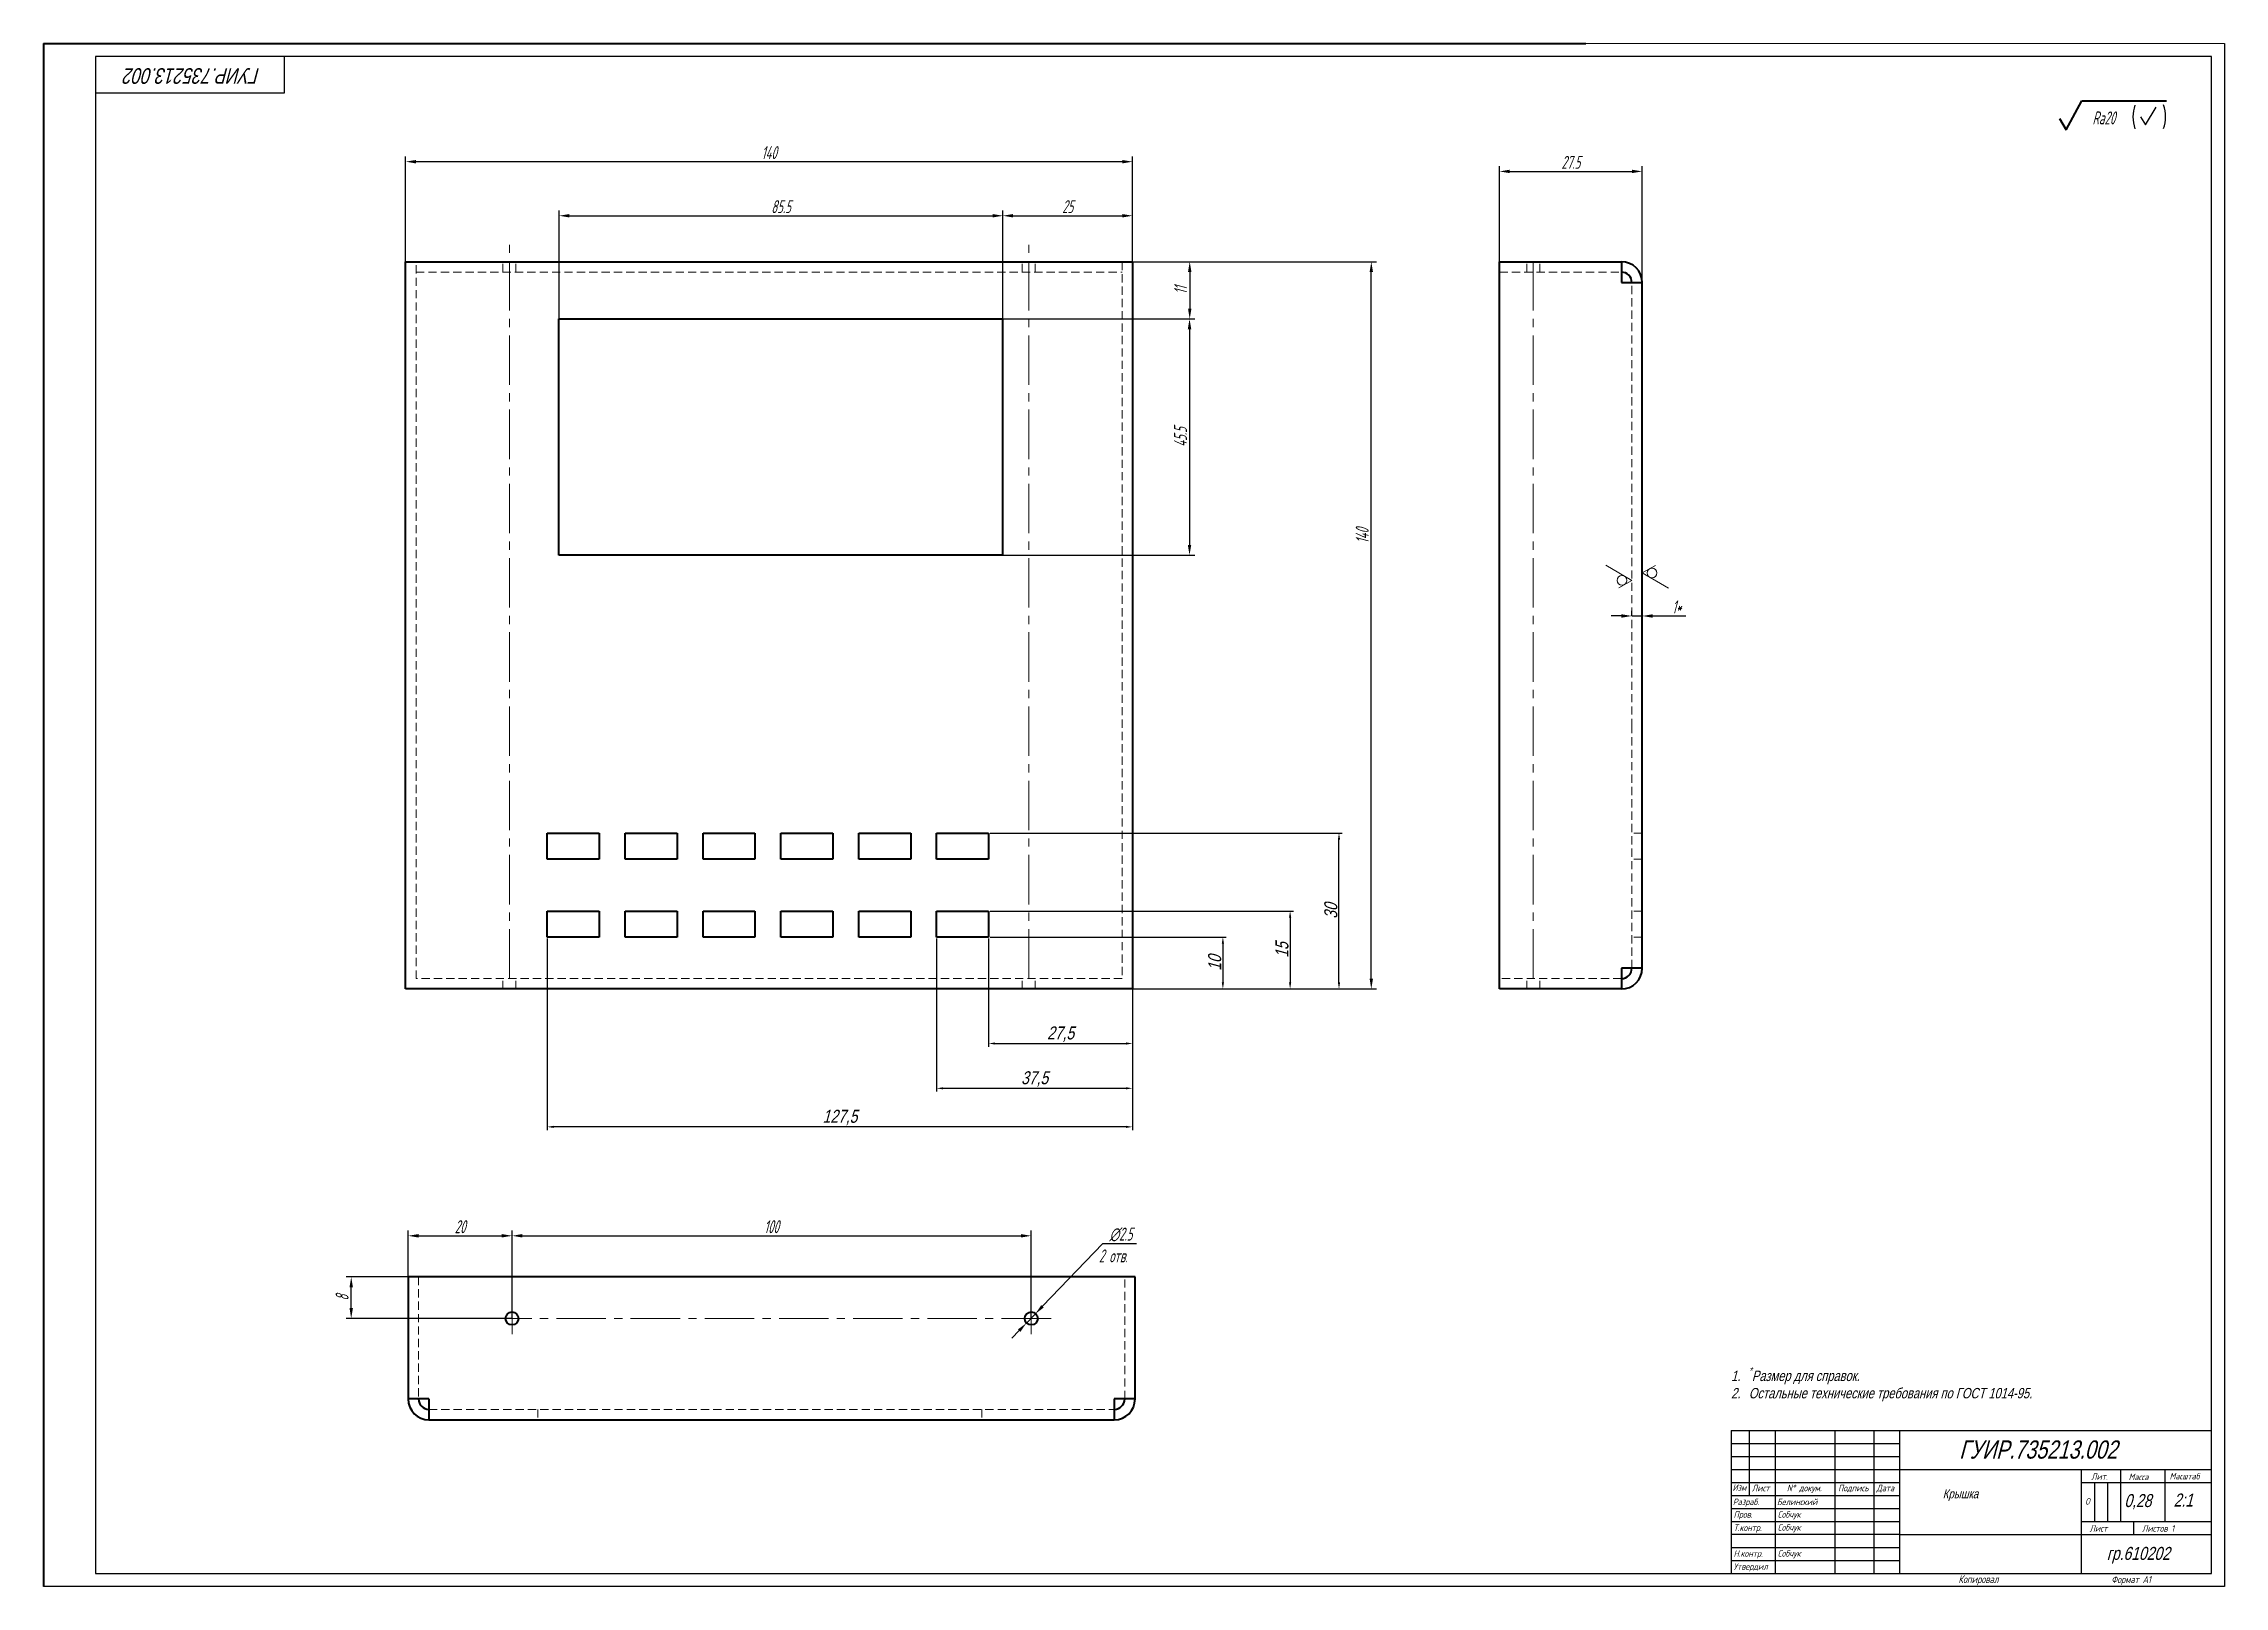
# Model space of a CAD drawing. Header units: millimetres. Extents: x 4478846 to 4492776, y 3796523 to 3799112.
# Drawn here: x 4491033 to 4491873, y 3797056 to 3797650 of the extents above; entities that cross this region are included whole.
import ezdxf

# ---------------------------------------------------------------- set-up
doc = ezdxf.new("R2010")
doc.units = ezdxf.units.MM
doc.linetypes.add('CENTER2', pattern=[28.575, 19.05, -3.175, 3.175, -3.175])
doc.linetypes.add('HIDDEN2', pattern=[4.7625, 3.175, -1.5875])
doc.layers.get('0').update_dxf_attribs({"lineweight": 25})
doc.layers.get('Defpoints').update_dxf_attribs({"color": 5})
for name, color, linetype, lineweight in [('1', 1, 'Continuous', 40), ('2', 3, 'CENTER2', 20), ('3', 2, 'HIDDEN2', 20), ('dim', 7, 'Continuous', 20), ('TXT', 220, 'Continuous', 20), ('Рамка', 7, 'Continuous', 60)]:
    doc.layers.add(name, color=color, linetype=linetype, lineweight=lineweight)
for name, color, linetype in [('MultiLayer', 9, 'Continuous'), ('RAHMEN025', 7, 'Continuous'), ('Title', 7, 'Continuous'), ('Текст', 4, 'Continuous')]:
    doc.layers.add(name, color=color, linetype=linetype)
doc.styles.add('35', font='gostw.shx', dxfattribs={"width": 0.65, "oblique": 15, "height": 3.5})
doc.styles.add('5', font='gostw.shx', dxfattribs={"width": 0.75, "oblique": 15, "height": 5})
doc.styles.add('ESKD', font='standarteskd.shx', dxfattribs={"width": 0.8, "oblique": 15})
doc.styles.get("Standard").update_dxf_attribs({"font": 'arial.ttf'})
doc.styles.add('стиль1', font='romans.shx', dxfattribs={"width": 0.75, "oblique": 15, "height": 3.5})
doc.dimstyles.new('BUT$0', dxfattribs={"dimtxt": 3.5, "dimasz": 4, "dimexe": 2, "dimexo": 0, "dimgap": 1, "dimtad": 1, "dimdec": 4, "dimzin": 9, "dimdsep": 46, "dimtxsty": '35', "dimcen": 0, "dimclrd": 256, "dimclre": 256, "dimclrt": 256, "dimadec": 0, "dimazin": 0, "dimtfac": 0.7, "dimtdec": 4, "dimtmove": 0, "dimatfit": 0, "dimfxl": 1, "dimtolj": 1, "dimtzin": 9, "dimarcsym": 0})
doc.dimstyles.new('BUT$3', dxfattribs={"dimtxt": 3.5, "dimasz": 4, "dimexe": 2, "dimexo": 0, "dimgap": 1, "dimtad": 1, "dimtoh": 1, "dimdec": 4, "dimzin": 9, "dimdsep": 46, "dimtxsty": '35', "dimcen": 0, "dimclrd": 256, "dimclre": 256, "dimclrt": 256, "dimadec": 0, "dimazin": 0, "dimtfac": 0.7, "dimtdec": 4, "dimtmove": 0, "dimatfit": 0, "dimfxl": 1, "dimtolj": 1, "dimtzin": 9, "dimarcsym": 0})
doc.dimstyles.new('ISO-25', dxfattribs={"dimtxt": 2.5, "dimasz": 2.5, "dimexe": 1.25, "dimexo": 0.625, "dimtad": 1, "dimtxsty": 'Standard', "dimcen": 2.5, "dimadec": 0, "dimazin": 0, "dimtfac": 1, "dimtmove": 0, "dimatfit": 3, "dimfxl": 1, "dimarcsym": 0})

# ---------------------------------------------------------------- blocks, each defined once
blk = doc.blocks.new('*D353')
at = {"layer": 'Defpoints', "color": 0, "transparency": 16777216}
for p in [(4491413.03, 3797190.77), (4491213.03, 3797158.94), (4491413.03, 3797158.94)]:
    blk.add_point(p, dxfattribs=at)
at = {"layer": 'dim', "lineweight": -2, "transparency": 16777216}
for p, q in [((4491213.03, 3797158.94), (4491213.03, 3797192.77)), ((4491217.03, 3797190.77), (4491409.03, 3797190.77)), ((4491413.03, 3797158.94), (4491413.03, 3797192.77))]:
    blk.add_line(p, q, dxfattribs=at)
at = {"layer": 'dim', "transparency": 16777216}
for points in [[(4491217.03, 3797191.44), (4491217.03, 3797190.11), (4491213.03, 3797190.77)], [(4491409.03, 3797191.44), (4491409.03, 3797190.11), (4491413.03, 3797190.77)]]:
    blk.add_solid(points, dxfattribs=at)
at = {"layer": 'dim', "transparency": 16777216, "insert": (4491312.97, 3797194.27), "char_height": 5, "attachment_point": 5, "style": '5'}
blk.add_mtext('\\A1;100', dxfattribs=at)
blk = doc.blocks.new('*D338')
at = {"layer": 'Defpoints', "color": 0, "transparency": 16777216}
for p in [(4491151.09, 3797174.94), (4491173.03, 3797174.94), (4491213.03, 3797158.94)]:
    blk.add_point(p, dxfattribs=at)
at = {"layer": 'dim', "lineweight": -2, "transparency": 16777216}
for p, q in [((4491173.03, 3797174.94), (4491149.09, 3797174.94)), ((4491151.09, 3797162.94), (4491151.09, 3797170.94)), ((4491213.03, 3797158.94), (4491149.09, 3797158.94))]:
    blk.add_line(p, q, dxfattribs=at)
at = {"layer": 'dim', "transparency": 16777216}
for points in [[(4491150.43, 3797170.94), (4491151.76, 3797170.94), (4491151.09, 3797174.94)], [(4491150.43, 3797162.94), (4491151.76, 3797162.94), (4491151.09, 3797158.94)]]:
    blk.add_solid(points, dxfattribs=at)
at = {"layer": 'dim', "transparency": 16777216, "insert": (4491147.59, 3797166.94), "char_height": 5, "attachment_point": 5, "rotation": 90, "style": '5'}
blk.add_mtext('\\A1;8', dxfattribs=at)
blk = doc.blocks.new('*D354')
at = {"layer": 'Defpoints', "color": 0, "transparency": 16777216}
for p in [(4491452.06, 3797565.81), (4491544.01, 3797565.81), (4491452.06, 3797285.81)]:
    blk.add_point(p, dxfattribs=at)
at = {"layer": 'dim', "lineweight": -2, "transparency": 16777216}
for p, q in [((4491452.06, 3797565.81), (4491546.01, 3797565.81)), ((4491544.01, 3797289.81), (4491544.01, 3797561.81)), ((4491452.06, 3797285.81), (4491546.01, 3797285.81))]:
    blk.add_line(p, q, dxfattribs=at)
at = {"layer": 'dim', "transparency": 16777216}
for points in [[(4491543.35, 3797561.81), (4491544.68, 3797561.81), (4491544.01, 3797565.81)], [(4491543.35, 3797289.81), (4491544.68, 3797289.81), (4491544.01, 3797285.81)]]:
    blk.add_solid(points, dxfattribs=at)
at = {"layer": 'dim', "transparency": 16777216, "insert": (4491540.51, 3797460.31), "char_height": 5, "attachment_point": 5, "rotation": 90, "style": '5'}
blk.add_mtext('\\A1;140', dxfattribs=at)
blk = doc.blocks.new('*D355')
at = {"layer": 'Defpoints', "color": 0, "transparency": 16777216}
for p in [(4491402.06, 3797543.81), (4491402.06, 3797452.81), (4491473.99, 3797452.81)]:
    blk.add_point(p, dxfattribs=at)
at = {"layer": 'dim', "lineweight": -2, "transparency": 16777216}
for p, q in [((4491402.06, 3797543.81), (4491475.99, 3797543.81)), ((4491473.99, 3797539.81), (4491473.99, 3797456.81)), ((4491402.06, 3797452.81), (4491475.99, 3797452.81))]:
    blk.add_line(p, q, dxfattribs=at)
at = {"layer": 'dim', "transparency": 16777216}
for points in [[(4491473.33, 3797539.81), (4491474.66, 3797539.81), (4491473.99, 3797543.81)], [(4491473.33, 3797456.81), (4491474.66, 3797456.81), (4491473.99, 3797452.81)]]:
    blk.add_solid(points, dxfattribs=at)
at = {"layer": 'dim', "transparency": 16777216, "insert": (4491470.49, 3797498.31), "char_height": 5, "attachment_point": 5, "rotation": 90, "style": '5'}
blk.add_mtext('\\A1;45.5', dxfattribs=at)
blk = doc.blocks.new('*D339')
at = {"layer": 'Defpoints', "color": 0, "transparency": 16777216}
for p in [(4491402.14, 3797583.52), (4491231.14, 3797543.81), (4491402.14, 3797543.81)]:
    blk.add_point(p, dxfattribs=at)
at = {"layer": 'dim', "lineweight": -2, "transparency": 16777216}
for p, q in [((4491231.14, 3797543.81), (4491231.14, 3797585.52)), ((4491235.14, 3797583.52), (4491398.14, 3797583.52)), ((4491402.14, 3797543.81), (4491402.14, 3797585.52))]:
    blk.add_line(p, q, dxfattribs=at)
at = {"layer": 'dim', "transparency": 16777216}
for points in [[(4491235.14, 3797584.19), (4491235.14, 3797582.86), (4491231.14, 3797583.52)], [(4491398.14, 3797584.19), (4491398.14, 3797582.86), (4491402.14, 3797583.52)]]:
    blk.add_solid(points, dxfattribs=at)
at = {"layer": 'dim', "transparency": 16777216, "insert": (4491316.64, 3797587.02), "char_height": 5, "attachment_point": 5, "style": '5'}
blk.add_mtext('\\A1;85.5', dxfattribs=at)
blk = doc.blocks.new('*D356')
at = {"layer": 'Defpoints', "color": 0, "transparency": 16777216}
for p in [(4491452.06, 3797565.81), (4491474.07, 3797543.81), (4491474.07, 3797543.81)]:
    blk.add_point(p, dxfattribs=at)
at = {"layer": 'dim', "lineweight": -2, "transparency": 16777216}
for p, q in [((4491452.06, 3797565.81), (4491476.07, 3797565.81)), ((4491474.07, 3797561.81), (4491474.07, 3797547.81)), ((4491474.07, 3797543.81), (4491476.07, 3797543.81))]:
    blk.add_line(p, q, dxfattribs=at)
at = {"layer": 'dim', "transparency": 16777216}
for points in [[(4491473.41, 3797561.81), (4491474.74, 3797561.81), (4491474.07, 3797565.81)], [(4491473.41, 3797547.81), (4491474.74, 3797547.81), (4491474.07, 3797543.81)]]:
    blk.add_solid(points, dxfattribs=at)
at = {"layer": 'dim', "transparency": 16777216, "insert": (4491470.57, 3797554.81), "char_height": 5, "attachment_point": 5, "rotation": 90, "style": '5'}
blk.add_mtext('\\A1;11', dxfattribs=at)
blk = doc.blocks.new('*D340')
at = {"layer": 'Defpoints', "color": 0, "transparency": 16777216}
for p in [(4491411.14, 3797157.14), (4491414.61, 3797160.74)]:
    blk.add_point(p, dxfattribs=at)
at = {"layer": 'dim', "lineweight": -2, "transparency": 16777216}
for p, q in [((4491417.39, 3797163.63), (4491440.64, 3797187.77)), ((4491440.64, 3797187.77), (4491453.52, 3797187.77)), ((4491408.37, 3797154.26), (4491405.6, 3797151.38)), ((4491411.14, 3797157.14), (4491414.61, 3797160.74))]:
    blk.add_line(p, q, dxfattribs=at)
at = {"layer": 'dim', "transparency": 16777216}
for points in [[(4491416.91, 3797164.09), (4491417.87, 3797163.16), (4491414.61, 3797160.74)], [(4491407.89, 3797154.72), (4491408.85, 3797153.8), (4491411.14, 3797157.14)]]:
    blk.add_solid(points, dxfattribs=at)
at = {"layer": 'dim', "transparency": 16777216, "insert": (4491447.58, 3797191.27), "char_height": 5, "attachment_point": 5, "style": '5'}
blk.add_mtext('\\A1;∅2.5', dxfattribs=at)
blk = doc.blocks.new('*D341')
at = {"layer": 'Defpoints', "color": 0, "transparency": 16777216}
for p in [(4491213.03, 3797190.77), (4491213.03, 3797190.77), (4491173.03, 3797174.94)]:
    blk.add_point(p, dxfattribs=at)
at = {"layer": 'dim', "lineweight": -2, "transparency": 16777216}
for p, q in [((4491173.03, 3797174.94), (4491173.03, 3797192.77)), ((4491177.03, 3797190.77), (4491209.03, 3797190.77)), ((4491213.03, 3797190.77), (4491213.03, 3797192.77))]:
    blk.add_line(p, q, dxfattribs=at)
at = {"layer": 'dim', "transparency": 16777216}
for points in [[(4491177.03, 3797191.44), (4491177.03, 3797190.11), (4491173.03, 3797190.77)], [(4491209.03, 3797191.44), (4491209.03, 3797190.11), (4491213.03, 3797190.77)]]:
    blk.add_solid(points, dxfattribs=at)
at = {"layer": 'dim', "transparency": 16777216, "insert": (4491193.03, 3797194.27), "char_height": 5, "attachment_point": 5, "style": '5'}
blk.add_mtext('\\A1;20', dxfattribs=at)
blk = doc.blocks.new('*D342')
at = {"layer": 'Defpoints', "color": 0, "transparency": 16777216}
for p in [(4491644.37, 3797429.42), (4491644.37, 3797429.42), (4491648.37, 3797429.42)]:
    blk.add_point(p, dxfattribs=at)
at = {"layer": 'dim', "lineweight": -2, "transparency": 16777216}
for p, q in [((4491644.37, 3797429.42), (4491644.37, 3797431.42)), ((4491648.37, 3797429.42), (4491648.37, 3797431.42)), ((4491640.37, 3797429.42), (4491636.37, 3797429.42)), ((4491644.37, 3797429.42), (4491648.37, 3797429.42)), ((4491652.37, 3797429.42), (4491665.12, 3797429.42))]:
    blk.add_line(p, q, dxfattribs=at)
at = {"layer": 'dim', "transparency": 16777216}
for points in [[(4491640.37, 3797430.08), (4491640.37, 3797428.75), (4491644.37, 3797429.42)], [(4491652.37, 3797430.08), (4491652.37, 3797428.75), (4491648.37, 3797429.42)]]:
    blk.add_solid(points, dxfattribs=at)
at = {"layer": 'dim', "transparency": 16777216, "insert": (4491661.67, 3797432.92), "char_height": 5, "attachment_point": 5, "style": '5'}
blk.add_mtext('\\A1;1*', dxfattribs=at)
blk = doc.blocks.new('sh2')
at = {"linetype": 'Continuous'}
for q in [(3.23, 5.6), (-1.62, 2.81)]:
    blk.add_line((0, 0), q, dxfattribs=at)
blk.add_circle((0, 2.1), 1.05, dxfattribs=at)
blk = doc.blocks.new('*D343')
at = {"layer": 'Defpoints', "color": 0, "transparency": 16777216}
for p in [(4491452.06, 3797583.52), (4491452.06, 3797565.81), (4491402.06, 3797543.81)]:
    blk.add_point(p, dxfattribs=at)
at = {"layer": 'dim', "lineweight": -2, "transparency": 16777216}
for p, q in [((4491402.06, 3797543.81), (4491402.06, 3797585.52)), ((4491406.06, 3797583.52), (4491448.06, 3797583.52)), ((4491452.06, 3797565.81), (4491452.06, 3797585.52))]:
    blk.add_line(p, q, dxfattribs=at)
at = {"layer": 'dim', "transparency": 16777216}
for points in [[(4491406.06, 3797584.19), (4491406.06, 3797582.86), (4491402.06, 3797583.52)], [(4491448.06, 3797584.19), (4491448.06, 3797582.86), (4491452.06, 3797583.52)]]:
    blk.add_solid(points, dxfattribs=at)
at = {"layer": 'dim', "transparency": 16777216, "insert": (4491427.06, 3797587.02), "char_height": 5, "attachment_point": 5, "style": '5'}
blk.add_mtext('\\A1;25', dxfattribs=at)
blk = doc.blocks.new('*D357')
at = {"layer": 'Defpoints', "color": 0, "transparency": 16777216}
for p in [(4491172.06, 3797604.34), (4491172.06, 3797565.81), (4491452.06, 3797565.81)]:
    blk.add_point(p, dxfattribs=at)
at = {"layer": 'dim', "lineweight": -2, "transparency": 16777216}
for p, q in [((4491172.06, 3797565.81), (4491172.06, 3797606.34)), ((4491448.06, 3797604.34), (4491176.06, 3797604.34)), ((4491452.06, 3797565.81), (4491452.06, 3797606.34))]:
    blk.add_line(p, q, dxfattribs=at)
at = {"layer": 'dim', "transparency": 16777216}
for points in [[(4491176.06, 3797605), (4491176.06, 3797603.67), (4491172.06, 3797604.34)], [(4491448.06, 3797605), (4491448.06, 3797603.67), (4491452.06, 3797604.34)]]:
    blk.add_solid(points, dxfattribs=at)
at = {"layer": 'dim', "transparency": 16777216, "insert": (4491312.06, 3797607.84), "char_height": 5, "attachment_point": 5, "style": '5'}
blk.add_mtext('\\A1;140', dxfattribs=at)
blk = doc.blocks.new('*D358')
at = {"layer": 'Defpoints', "color": 0, "transparency": 16777216}
for p in [(4491648.37, 3797600.59), (4491593.37, 3797565.81), (4491648.37, 3797557.84)]:
    blk.add_point(p, dxfattribs=at)
at = {"layer": 'dim', "lineweight": -2, "transparency": 16777216}
for p, q in [((4491593.37, 3797565.81), (4491593.37, 3797602.59)), ((4491597.37, 3797600.59), (4491644.37, 3797600.59)), ((4491648.37, 3797557.84), (4491648.37, 3797602.59))]:
    blk.add_line(p, q, dxfattribs=at)
at = {"layer": 'dim', "transparency": 16777216}
for points in [[(4491597.37, 3797601.25), (4491597.37, 3797599.92), (4491593.37, 3797600.59)], [(4491644.37, 3797601.25), (4491644.37, 3797599.92), (4491648.37, 3797600.59)]]:
    blk.add_solid(points, dxfattribs=at)
at = {"layer": 'dim', "transparency": 16777216, "insert": (4491620.87, 3797604.09), "char_height": 5, "attachment_point": 5, "style": '5'}
blk.add_mtext('\\A1;27.5', dxfattribs=at)
blk = doc.blocks.new('*D347')
at = {"layer": 'Defpoints', "color": 0, "transparency": 16777216}
for p in [(4491396.59, 3797345.81), (4491531.57, 3797345.81), (4491452.06, 3797285.81)]:
    blk.add_point(p, dxfattribs=at)
at = {"layer": 'dim', "color": 0, "lineweight": -2, "transparency": 16777216}
for p, q in [((4491397.22, 3797345.81), (4491532.82, 3797345.81)), ((4491531.57, 3797288.31), (4491531.57, 3797343.31)), ((4491452.68, 3797285.81), (4491532.82, 3797285.81))]:
    blk.add_line(p, q, dxfattribs=at)
at = {"layer": 'dim', "color": 0, "transparency": 16777216}
for points in [[(4491531.15, 3797343.31), (4491531.99, 3797343.31), (4491531.57, 3797345.81)], [(4491531.15, 3797288.31), (4491531.99, 3797288.31), (4491531.57, 3797285.81)]]:
    blk.add_solid(points, dxfattribs=at)
at = {"layer": 'dim', "color": 0, "transparency": 16777216, "insert": (4491528.45, 3797315.81), "char_height": 2.5, "attachment_point": 5, "rotation": 90, "style": 'ESKD'}
blk.add_mtext('{\\H2x;30}', dxfattribs=at)
blk = doc.blocks.new('*D348')
at = {"layer": 'Defpoints', "color": 0, "transparency": 16777216}
for p in [(4491396.59, 3797315.81), (4491396.59, 3797285.81), (4491512.74, 3797285.81)]:
    blk.add_point(p, dxfattribs=at)
at = {"layer": 'dim', "color": 0, "lineweight": -2, "transparency": 16777216}
for p, q in [((4491397.22, 3797315.81), (4491513.99, 3797315.81)), ((4491512.74, 3797313.31), (4491512.74, 3797288.31)), ((4491397.22, 3797285.81), (4491513.99, 3797285.81))]:
    blk.add_line(p, q, dxfattribs=at)
at = {"layer": 'dim', "color": 0, "transparency": 16777216}
for points in [[(4491512.32, 3797313.31), (4491513.16, 3797313.31), (4491512.74, 3797315.81)], [(4491512.32, 3797288.31), (4491513.16, 3797288.31), (4491512.74, 3797285.81)]]:
    blk.add_solid(points, dxfattribs=at)
at = {"layer": 'dim', "color": 0, "transparency": 16777216, "insert": (4491509.62, 3797300.81), "char_height": 2.5, "attachment_point": 5, "rotation": 90, "style": 'ESKD'}
blk.add_mtext('{\\H2x;15}', dxfattribs=at)
blk = doc.blocks.new('*D349')
at = {"layer": 'Defpoints', "color": 0, "transparency": 16777216}
for p in [(4491396.59, 3797305.81), (4491396.59, 3797285.81), (4491486.84, 3797285.81)]:
    blk.add_point(p, dxfattribs=at)
at = {"layer": 'dim', "color": 0, "lineweight": -2, "transparency": 16777216}
for p, q in [((4491397.22, 3797305.81), (4491488.09, 3797305.81)), ((4491486.84, 3797303.31), (4491486.84, 3797288.31)), ((4491397.22, 3797285.81), (4491488.09, 3797285.81))]:
    blk.add_line(p, q, dxfattribs=at)
at = {"layer": 'dim', "color": 0, "transparency": 16777216}
for points in [[(4491486.43, 3797303.31), (4491487.26, 3797303.31), (4491486.84, 3797305.81)], [(4491486.43, 3797288.31), (4491487.26, 3797288.31), (4491486.84, 3797285.81)]]:
    blk.add_solid(points, dxfattribs=at)
at = {"layer": 'dim', "color": 0, "transparency": 16777216, "insert": (4491483.72, 3797295.81), "char_height": 2.5, "attachment_point": 5, "rotation": 90, "style": 'ESKD'}
blk.add_mtext('{\\H2x;10}', dxfattribs=at)
blk = doc.blocks.new('*D350')
at = {"layer": 'Defpoints', "color": 0, "transparency": 16777216}
for p in [(4491226.59, 3797305.81), (4491452.06, 3797295.7), (4491226.59, 3797232.72)]:
    blk.add_point(p, dxfattribs=at)
at = {"layer": 'dim', "color": 0, "lineweight": -2, "transparency": 16777216}
for p, q in [((4491226.59, 3797305.18), (4491226.59, 3797231.47)), ((4491452.06, 3797295.07), (4491452.06, 3797231.47)), ((4491449.56, 3797232.72), (4491229.09, 3797232.72))]:
    blk.add_line(p, q, dxfattribs=at)
at = {"layer": 'dim', "color": 0, "transparency": 16777216}
for points in [[(4491229.09, 3797233.14), (4491229.09, 3797232.3), (4491226.59, 3797232.72)], [(4491449.56, 3797233.14), (4491449.56, 3797232.3), (4491452.06, 3797232.72)]]:
    blk.add_solid(points, dxfattribs=at)
at = {"layer": 'dim', "color": 0, "transparency": 16777216, "insert": (4491339.33, 3797236.32), "char_height": 2.5, "attachment_point": 5, "style": 'ESKD'}
blk.add_mtext('{\\H2x;127,5}', dxfattribs=at)
blk = doc.blocks.new('*D351')
at = {"layer": 'Defpoints', "color": 0, "transparency": 16777216}
for p in [(4491396.59, 3797305.81), (4491452.06, 3797305.81), (4491452.06, 3797264.81)]:
    blk.add_point(p, dxfattribs=at)
at = {"layer": 'dim', "color": 0, "lineweight": -2, "transparency": 16777216}
for p, q in [((4491396.59, 3797305.18), (4491396.59, 3797263.56)), ((4491452.06, 3797305.18), (4491452.06, 3797263.56)), ((4491399.09, 3797264.81), (4491449.56, 3797264.81))]:
    blk.add_line(p, q, dxfattribs=at)
at = {"layer": 'dim', "color": 0, "transparency": 16777216}
for points in [[(4491399.09, 3797265.23), (4491399.09, 3797264.4), (4491396.59, 3797264.81)], [(4491449.56, 3797265.23), (4491449.56, 3797264.4), (4491452.06, 3797264.81)]]:
    blk.add_solid(points, dxfattribs=at)
at = {"layer": 'dim', "color": 0, "transparency": 16777216, "insert": (4491424.33, 3797268.41), "char_height": 2.5, "attachment_point": 5, "style": 'ESKD'}
blk.add_mtext('{\\H2x;27,5}', dxfattribs=at)
blk = doc.blocks.new('*D352')
at = {"layer": 'Defpoints', "color": 0, "transparency": 16777216}
for p in [(4491376.59, 3797305.81), (4491452.06, 3797305.81), (4491452.06, 3797247.56)]:
    blk.add_point(p, dxfattribs=at)
at = {"layer": 'dim', "color": 0, "lineweight": -2, "transparency": 16777216}
for p, q in [((4491376.59, 3797305.18), (4491376.59, 3797246.31)), ((4491452.06, 3797305.18), (4491452.06, 3797246.31)), ((4491379.09, 3797247.56), (4491449.56, 3797247.56))]:
    blk.add_line(p, q, dxfattribs=at)
at = {"layer": 'dim', "color": 0, "transparency": 16777216}
for points in [[(4491379.09, 3797247.97), (4491379.09, 3797247.14), (4491376.59, 3797247.56)], [(4491449.56, 3797247.97), (4491449.56, 3797247.14), (4491452.06, 3797247.56)]]:
    blk.add_solid(points, dxfattribs=at)
at = {"layer": 'dim', "color": 0, "transparency": 16777216, "insert": (4491414.33, 3797251.16), "char_height": 2.5, "attachment_point": 5, "style": 'ESKD'}
blk.add_mtext('{\\H2x;37,5}', dxfattribs=at)

msp = doc.modelspace()

# ---------------------------------------------------------------- linework, layer by layer
for p, q in [((4491867.60898, 3797644.79381), (4491052.60898, 3797644.79381)), ((4491052.60898, 3797644.79381), (4491052.60898, 3797060.79381)), ((4491125.37746, 3797630.79381), (4491125.37746, 3797644.79381)), ((4491867.60898, 3797060.79381), (4491867.60898, 3797644.79381)), ((4491052.60898, 3797630.79381), (4491125.35494, 3797630.79381)), ((4491842.28322, 3797618.5365), (4491846.35919, 3797625.35321)), ((4491842.28322, 3797618.5365), (4491846.35919, 3797625.35321)), ((4491840.3006, 3797621.59305), (4491842.28322, 3797618.5365)), ((4491840.3006, 3797621.59305), (4491842.28322, 3797618.5365)), ((4491682.60898, 3797110.79381), (4491747.60898, 3797110.79381)), ((4491682.60898, 3797105.79381), (4491747.60898, 3797105.79381)), ((4491682.60898, 3797100.79381), (4491747.60898, 3797100.79381)), ((4491822.60898, 3797095.79381), (4491822.60898, 3797080.79381)), ((4491827.60898, 3797095.79381), (4491827.60898, 3797080.79381)), ((4491682.60898, 3797085.79381), (4491747.60898, 3797085.79381)), ((4491682.60898, 3797080.79381), (4491747.60898, 3797080.79381)), ((4491747.60898, 3797075.79381), (4491682.60898, 3797075.79381)), ((4491682.60898, 3797070.79381), (4491747.60898, 3797070.79381)), ((4491052.60898, 3797060.79381), (4491867.60898, 3797060.79381)), ((4491682.60898, 3797065.79381), (4491747.60898, 3797065.79381))]:
    msp.add_line(p, q)
for points in [[(4491682.60898, 3797115.79381), (4491867.60898, 3797115.79381)], [(4491682.60898, 3797115.79381), (4491682.60898, 3797060.79381)], [(4491689.60898, 3797115.79381), (4491689.60898, 3797090.79381)], [(4491699.60898, 3797115.79381), (4491699.60898, 3797060.79381)], [(4491722.60898, 3797115.79381), (4491722.60898, 3797060.79381)], [(4491737.60898, 3797115.79381), (4491737.60898, 3797060.79381)], [(4491747.60898, 3797060.79381), (4491747.60898, 3797115.79381)], [(4491682.60898, 3797095.79381), (4491747.60898, 3797095.79381)], [(4491747.60898, 3797100.79381), (4491867.60898, 3797100.79381)], [(4491817.60898, 3797060.79381), (4491817.60898, 3797100.79381)], [(4491817.60898, 3797095.79381), (4491867.60898, 3797095.79381)], [(4491832.60898, 3797100.79381), (4491832.60898, 3797081.79381), (4491832.60898, 3797080.79381)], [(4491849.60898, 3797100.79381), (4491849.60898, 3797080.79381)], [(4491682.60898, 3797090.79381), (4491747.60898, 3797090.79381)], [(4491817.60898, 3797080.79381), (4491867.60898, 3797080.79381)], [(4491837.60898, 3797080.79381), (4491837.60898, 3797075.79381)], [(4491747.60898, 3797075.79381), (4491867.60898, 3797075.79381)]]:
    msp.add_lwpolyline(points)
for centre, start, end in [((4491852.35628, 3797621.55688), 162.26567195, 197.73432805), ((4491852.35628, 3797621.55688), 162.26567195, 197.73432805), ((4491834.96987, 3797621.62549), 342.26567195, 17.73432805)]:
    msp.add_arc(centre, 14.95796, start, end)
at = {"layer": '1'}
for p, q in [((4491811.64895, 3797616.65554), (4491817.68176, 3797627.79304)), ((4491811.64895, 3797616.65554), (4491817.68176, 3797627.79304)), ((4491817.68176, 3797627.79304), (4491850.28413, 3797627.79304)), ((4491809.07919, 3797620.93847), (4491811.64895, 3797616.65554)), ((4491809.07919, 3797620.93847), (4491811.64895, 3797616.65554)), ((4491172.05806, 3797565.80511), (4491452.05806, 3797565.80511)), ((4491172.05806, 3797285.80511), (4491172.05806, 3797565.80511)), ((4491452.05806, 3797565.80511), (4491452.05806, 3797285.80511)), ((4491593.3723, 3797386.80511), (4491593.3723, 3797565.80511)), ((4491593.3723, 3797565.80511), (4491640.3723, 3797565.80511)), ((4491640.3723, 3797565.80511), (4491640.3723, 3797557.80511)), ((4491640.3723, 3797557.80511), (4491648.3723, 3797557.80511)), ((4491648.3723, 3797293.80511), (4491648.3723, 3797557.80511)), ((4491231.05642, 3797452.80511), (4491231.05642, 3797543.80511)), ((4491231.05642, 3797543.80511), (4491402.05642, 3797543.80511)), ((4491402.05642, 3797452.80511), (4491402.05642, 3797543.80511)), ((4491402.05642, 3797452.80511), (4491231.05642, 3797452.80511)), ((4491593.3723, 3797285.80511), (4491593.3723, 3797386.80511)), ((4491226.59458, 3797335.80511), (4491226.59458, 3797345.80511)), ((4491226.59458, 3797345.80511), (4491246.59458, 3797345.80511)), ((4491246.59458, 3797345.80511), (4491246.59458, 3797335.80511)), ((4491256.59458, 3797335.80511), (4491256.59458, 3797345.80511)), ((4491256.59458, 3797345.80511), (4491276.59458, 3797345.80511)), ((4491276.59458, 3797345.80511), (4491276.59458, 3797335.80511)), ((4491286.59458, 3797335.80511), (4491286.59458, 3797345.80511)), ((4491286.59458, 3797345.80511), (4491306.59458, 3797345.80511)), ((4491286.59458, 3797335.80511), (4491286.59458, 3797345.80511)), ((4491286.59458, 3797345.80511), (4491306.59458, 3797345.80511)), ((4491306.59458, 3797345.80511), (4491306.59458, 3797335.80511)), ((4491306.59458, 3797345.80511), (4491306.59458, 3797335.80511)), ((4491316.59458, 3797335.80511), (4491316.59458, 3797345.80511)), ((4491316.59458, 3797345.80511), (4491336.59458, 3797345.80511)), ((4491336.59458, 3797345.80511), (4491336.59458, 3797335.80511)), ((4491346.59458, 3797335.80511), (4491346.59458, 3797345.80511)), ((4491346.59458, 3797345.80511), (4491366.59458, 3797345.80511)), ((4491366.59458, 3797345.80511), (4491366.59458, 3797335.80511)), ((4491376.59458, 3797335.80511), (4491376.59458, 3797345.80511)), ((4491376.59458, 3797345.80511), (4491396.59458, 3797345.80511)), ((4491396.59458, 3797345.80511), (4491396.59458, 3797335.80511)), ((4491246.59458, 3797335.80511), (4491226.59458, 3797335.80511)), ((4491276.59458, 3797335.80511), (4491256.59458, 3797335.80511)), ((4491306.59458, 3797335.80511), (4491286.59458, 3797335.80511)), ((4491306.59458, 3797335.80511), (4491286.59458, 3797335.80511)), ((4491336.59458, 3797335.80511), (4491316.59458, 3797335.80511)), ((4491366.59458, 3797335.80511), (4491346.59458, 3797335.80511)), ((4491396.59458, 3797335.80511), (4491376.59458, 3797335.80511)), ((4491226.59458, 3797305.80511), (4491226.59458, 3797315.80511)), ((4491226.59458, 3797315.80511), (4491246.59458, 3797315.80511)), ((4491246.59458, 3797315.80511), (4491246.59458, 3797305.80511)), ((4491256.59458, 3797305.80511), (4491256.59458, 3797315.80511)), ((4491256.59458, 3797315.80511), (4491276.59458, 3797315.80511)), ((4491276.59458, 3797315.80511), (4491276.59458, 3797305.80511)), ((4491286.59458, 3797305.80511), (4491286.59458, 3797315.80511)), ((4491286.59458, 3797315.80511), (4491306.59458, 3797315.80511)), ((4491286.59458, 3797305.80511), (4491286.59458, 3797315.80511)), ((4491286.59458, 3797315.80511), (4491306.59458, 3797315.80511)), ((4491306.59458, 3797315.80511), (4491306.59458, 3797305.80511)), ((4491306.59458, 3797315.80511), (4491306.59458, 3797305.80511)), ((4491316.59458, 3797305.80511), (4491316.59458, 3797315.80511)), ((4491316.59458, 3797315.80511), (4491336.59458, 3797315.80511)), ((4491336.59458, 3797315.80511), (4491336.59458, 3797305.80511)), ((4491346.59458, 3797305.80511), (4491346.59458, 3797315.80511)), ((4491346.59458, 3797315.80511), (4491366.59458, 3797315.80511)), ((4491366.59458, 3797315.80511), (4491366.59458, 3797305.80511)), ((4491376.59458, 3797305.80511), (4491376.59458, 3797315.80511)), ((4491376.59458, 3797315.80511), (4491396.59458, 3797315.80511)), ((4491396.59458, 3797315.80511), (4491396.59458, 3797305.80511)), ((4491246.59458, 3797305.80511), (4491226.59458, 3797305.80511)), ((4491276.59458, 3797305.80511), (4491256.59458, 3797305.80511)), ((4491306.59458, 3797305.80511), (4491286.59458, 3797305.80511)), ((4491306.59458, 3797305.80511), (4491286.59458, 3797305.80511)), ((4491336.59458, 3797305.80511), (4491316.59458, 3797305.80511)), ((4491366.59458, 3797305.80511), (4491346.59458, 3797305.80511)), ((4491396.59458, 3797305.80511), (4491376.59458, 3797305.80511)), ((4491648.3723, 3797293.80511), (4491640.3723, 3797293.80511)), ((4491640.3723, 3797293.80511), (4491640.3723, 3797285.80511)), ((4491452.05806, 3797285.80511), (4491172.05806, 3797285.80511)), ((4491640.3723, 3797285.80511), (4491593.3723, 3797285.80511)), ((4491173.02679, 3797174.94345), (4491173.02679, 3797127.94345)), ((4491453.02679, 3797174.94345), (4491173.02679, 3797174.94345)), ((4491453.02679, 3797127.94345), (4491453.02679, 3797174.94345)), ((4491181.02679, 3797127.94345), (4491173.02679, 3797127.94345)), ((4491181.02679, 3797127.94345), (4491181.02679, 3797119.94345)), ((4491453.02679, 3797127.94345), (4491445.02679, 3797127.94345)), ((4491445.02679, 3797127.94345), (4491445.02679, 3797119.94345)), ((4491181.02679, 3797119.94345), (4491445.02679, 3797119.94345))]:
    msp.add_line(p, q, dxfattribs=at)
for centre in [(4491213.02679, 3797158.94345), (4491413.02679, 3797158.94345)]:
    msp.add_circle(centre, 2.5, dxfattribs=at)
for centre, radius, start, end in [((4491640.3723, 3797557.80511), 8, 0, 90), ((4491640.3723, 3797557.80511), 4, 0, 90), ((4491640.3723, 3797293.80511), 4, 270, 0), ((4491640.3723, 3797293.80511), 8, 270, 0), ((4491181.02679, 3797127.94345), 8, 180, 270), ((4491181.02679, 3797127.94345), 4, 180, 270), ((4491445.02679, 3797127.94345), 4, 270, 0), ((4491445.02679, 3797127.94345), 8, 270, 0)]:
    msp.add_arc(centre, radius, start, end, dxfattribs=at)
at = {"layer": '2'}
for p, q in [((4491212.05806, 3797289.80511), (4491212.05806, 3797572.79668)), ((4491412.05806, 3797289.80511), (4491412.05806, 3797572.79668)), ((4491606.3723, 3797289.80511), (4491606.3723, 3797567.80511)), ((4491213.02679, 3797152.94444), (4491213.02679, 3797163.34645)), ((4491413.02679, 3797152.94444), (4491413.02679, 3797163.34645)), ((4491420.6493, 3797158.94345), (4491207.25761, 3797158.94345))]:
    msp.add_line(p, q, dxfattribs=at)
at = {"layer": '3'}
for p, q in [((4491176.05806, 3797289.80511), (4491176.05806, 3797565.80511)), ((4491209.55584, 3797561.80511), (4491209.55584, 3797565.80511)), ((4491214.56029, 3797561.80511), (4491214.56029, 3797565.80511)), ((4491409.55584, 3797561.80511), (4491409.55584, 3797565.80511)), ((4491414.56029, 3797561.80511), (4491414.56029, 3797565.80511)), ((4491448.05806, 3797565.80511), (4491448.05806, 3797289.80511)), ((4491603.87008, 3797561.80511), (4491603.87008, 3797565.80511)), ((4491608.87452, 3797561.80511), (4491608.87452, 3797565.80511)), ((4491176.05806, 3797561.80511), (4491448.05806, 3797561.80511)), ((4491593.3723, 3797561.80511), (4491640.3723, 3797561.80511)), ((4491644.3723, 3797386.66768), (4491644.3723, 3797557.80511)), ((4491644.3723, 3797293.80511), (4491644.3723, 3797386.66768)), ((4491648.3723, 3797345.80511), (4491644.3723, 3797345.80511)), ((4491648.3723, 3797335.80511), (4491644.3723, 3797335.80511)), ((4491648.3723, 3797315.80511), (4491644.3723, 3797315.80511)), ((4491648.3723, 3797305.80511), (4491644.3723, 3797305.80511)), ((4491448.05806, 3797289.80511), (4491176.05806, 3797289.80511)), ((4491209.55584, 3797285.80511), (4491209.55584, 3797289.80511)), ((4491214.56029, 3797285.80511), (4491214.56029, 3797289.80511)), ((4491409.55584, 3797285.80511), (4491409.55584, 3797289.80511)), ((4491414.56029, 3797285.80511), (4491414.56029, 3797289.80511)), ((4491640.3723, 3797289.80511), (4491593.3723, 3797289.80511)), ((4491603.87008, 3797285.80511), (4491603.87008, 3797289.80511)), ((4491608.87452, 3797285.80511), (4491608.87452, 3797289.80511)), ((4491177.02679, 3797174.94345), (4491177.02679, 3797127.94345)), ((4491449.02679, 3797127.94345), (4491449.02679, 3797174.94345)), ((4491181.02679, 3797123.94345), (4491445.02679, 3797123.94345)), ((4491223.02843, 3797123.94345), (4491223.02843, 3797119.94345)), ((4491394.02843, 3797123.94345), (4491394.02843, 3797119.94345))]:
    msp.add_line(p, q, dxfattribs=at)
at = {"layer": 'RAHMEN025'}
for p, q in [((4491872.60898, 3797649.79381), (4491872.60898, 3797055.79381)), ((4491872.60898, 3797055.79381), (4491032.60898, 3797055.79381))]:
    msp.add_line(p, q, dxfattribs=at)
at = {"layer": 'TXT'}
msp.add_line((4491626.60898, 3797649.79381), (4491872.60898, 3797649.79381), dxfattribs=at)
at = {"layer": 'Рамка'}
for q in [(4491032.60898, 3797055.79381), (4491626.60898, 3797649.79381)]:
    msp.add_line((4491032.60898, 3797649.79381), q, dxfattribs=at)

# ---------------------------------------------------------------- block references
at = {"layer": 'dim', "xscale": 1.8, "yscale": 1.8, "zscale": 1.8}
for p, rotation in [((4491644.3723, 3797443.1284), 90.00000000000001), ((4491648.3723, 3797446.0014), 270)]:
    msp.add_blockref('sh2', p, dxfattribs=dict(at, rotation=rotation))

# ---------------------------------------------------------------- texts
at = {"style": '5', "oblique": 15, "width": 0.75}
msp.add_text('2 отв.', height=5, dxfattribs=at).set_placement((4491439.10766, 3797180.5289))
at = {"insert": (4491826.15758, 3797621.19284), "char_height": 5, "attachment_point": 5, "style": '5'}
msp.add_mtext('Ra20', dxfattribs=at)
at = {"char_height": 5, "width": 105.9279495, "attachment_point": 1, "style": 'ESKD'}
for s, insert in [('\\pxt1;    {\\H0.7x;Крышка}', (4491758.17752, 3797093.18796)), ('гр.610202{\\H0.7x; }', (4491827.31628, 3797070.98062))]:
    msp.add_mtext(s, dxfattribs=dict(at, insert=insert))
at = {"char_height": 5, "attachment_point": 1, "style": 'ESKD'}
for s, insert in [('0,28', (4491834.09026, 3797091.3261)), ('2:1 ', (4491853.07488, 3797091.53898))]:
    msp.add_mtext_dynamic_manual_height_columns(s, width=101.2474268, gutter_width=20, heights=[0], dxfattribs=dict(at, insert=insert))
at = {"layer": 'MultiLayer', "lineweight": -2, "insert": (4491678.60898, 3797140.21013), "char_height": 4, "attachment_point": 1, "style": 'ESKD'}
msp.add_mtext_dynamic_manual_height_columns('\\A1;\\pxi-1.7082,l2.7082,t2.7082;1.^I{\\H0.7x;\\S*^ ;}Размер для справок.\\P{\\A0;2.^IОстальные технические требования по ГОСТ 1014-95.}', width=187.5961338, gutter_width=50, heights=[52], dxfattribs=at)
at = {"layer": 'Title', "insert": (4491089.96859, 3797637.38171), "char_height": 6, "attachment_point": 5, "rotation": 180, "style": 'ESKD'}
msp.add_mtext_dynamic_manual_height_columns('ГУИР.735213.002 ', width=101.2474268, gutter_width=20, heights=[0], dxfattribs=at)
at = {"layer": 'Title', "insert": (4491800.89768, 3797108.43259), "char_height": 7, "attachment_point": 5, "style": 'ESKD'}
msp.add_mtext_dynamic_manual_height_columns('ГУИР.735213.002 ', width=101.2474268, gutter_width=20, heights=[0], dxfattribs=at)
at = {"layer": 'Текст', "style": 'стиль1', "oblique": 15, "width": 0.75}
for s, height, p in [('Изм', 2.5, (4491683.1541, 3797092.56148)), ('Лист', 2.5, (4491690.62987, 3797092.41118)), ('N%%d докум. ', 2.5, (4491704.08584, 3797092.41118)), ('Подпись', 2.5, (4491723.82895, 3797092.41118)), ('Дата', 2.5, (4491738.61715, 3797092.41118)), ('Лит.', 2.5, (4491821.32695, 3797096.85899)), ('Масса', 2.5, (4491835.72846, 3797096.68787)), ('Масштаб', 2.5, (4491851.5094, 3797096.97606)), ('Разраб.', 2.5, (4491683.27027, 3797087.07721)), ('Белинский', 2.5, (4491700.27027, 3797087.07721)), ('О  ', 2.5, (4491818.99531, 3797087.28036)), ('Пров.', 2.5, (4491683.57117, 3797082.2451)), ('Т.контр.', 2.5, (4491683.57117, 3797077.12797)), ('Собчук', 2.5, (4491700.57117, 3797082.2451)), ('Собчук', 2.5, (4491700.57117, 3797077.2451)), ('Лист   ', 2.5, (4491820.70145, 3797076.85899)), ('Листов 1', 2.5, (4491840.90972, 3797076.85899)), ('Н.контр.', 2.5, (4491683.57117, 3797067.20575)), ('Собчук', 2.5, (4491700.57117, 3797067.2451)), ('Утвердил', 2.5, (4491683.57117, 3797062.18613)), ('Копировал', 3, (4491770.14451, 3797057.04381)), ('Формат А1', 2.75, (4491829.07308, 3797057.04381))]:
    msp.add_text(s, height=height, dxfattribs=at).set_placement(p)

# ---------------------------------------------------------------- dimensions: what is measured, and where the dimension line sits
at = {"layer": 'dim'}
for base, p1, p2, picture, middle in [((4491172.05806, 3797604.33805), (4491452.05806, 3797565.80511), (4491172.05806, 3797565.80511), '*D357', (4491312.05806, 3797607.83805)), ((4491648.37222, 3797600.58805), (4491593.3723, 3797565.80511), (4491648.37222, 3797557.84092), '*D358', (4491620.87226, 3797604.08805)), ((4491402.13642, 3797583.52429), (4491231.13642, 3797543.80511), (4491402.13642, 3797543.80511), '*D339', (4491316.63642, 3797587.02429)), ((4491213.02679, 3797190.7726), (4491173.02679, 3797174.94345), (4491213.02679, 3797190.7726), '*D341', (4491193.02679, 3797194.2726))]:
    dim = msp.add_linear_dim(base=base, p1=p1, p2=p2, dimstyle='BUT$0', override={"dimlfac": 0.5, "dimtxsty": '5'}, dxfattribs=at)
    dim.commit()
    dim.dimension.update_dxf_attribs({"geometry": picture, "text_midpoint": middle})
for base, p1, p2, text, dimstyle, override, picture, middle in [((4491452.05806, 3797583.52429), (4491402.05642, 3797543.80511), (4491452.05806, 3797565.80511), '25', 'BUT$0', {"dimlfac": 0.5, "dimtxsty": '5'}, '*D343', (4491427.05724, 3797583.52429)), ((4491226.59458, 3797232.71869), (4491452.05806, 3797295.6987), (4491226.59458, 3797305.80511), '{\\H2x;127,5}', 'ISO-25', {"dimtxsty": 'ESKD'}, '*D350', (4491339.32632, 3797232.71869))]:
    dim = msp.add_linear_dim(base=base, p1=p1, p2=p2, text=text, dimstyle=dimstyle, override=override, dxfattribs=at)
    dim.commit()
    dim.dimension.update_dxf_attribs({"geometry": picture, "text_midpoint": middle, "dimtype": 160})
for base, p1, p2, angle, picture, middle in [((4491544.01372, 3797565.80511), (4491452.05806, 3797285.80511), (4491452.05806, 3797565.80511), 90, '*D354', (4491544.01372, 3797460.30511)), ((4491473.99178, 3797452.80511), (4491402.05642, 3797543.80511), (4491402.05642, 3797452.80511), 90, '*D355', (4491473.99178, 3797498.30511)), ((4491413.02679, 3797190.7726), (4491213.02679, 3797158.94345), (4491413.02679, 3797158.94345), 180, '*D353', (4491312.97292, 3797190.7726)), ((4491151.09307, 3797174.94345), (4491213.02679, 3797158.94345), (4491173.02679, 3797174.94345), 270, '*D338', (4491151.09307, 3797166.94345))]:
    dim = msp.add_linear_dim(base=base, p1=p1, p2=p2, angle=angle, dimstyle='BUT$0', override={"dimlfac": 0.5, "dimtxsty": '5'}, dxfattribs=at)
    dim.commit()
    dim.dimension.update_dxf_attribs({"geometry": picture, "text_midpoint": middle, "dimtype": 160})
dim = msp.add_linear_dim(base=(4491474.07178, 3797543.80511), p1=(4491452.05806, 3797565.80511), p2=(4491474.07178, 3797543.80511), angle=90, dimstyle='BUT$0', override={"dimlfac": 0.5, "dimtxsty": '5'}, dxfattribs=at)
dim.commit()
dim.dimension.update_dxf_attribs({"geometry": '*D356', "text_midpoint": (4491470.57178, 3797554.80511)})
for base, p1, p2, angle, text, dimstyle, override, picture, middle in [((4491644.3723, 3797429.41711), (4491648.3723, 3797429.41711), (4491644.3723, 3797429.41711), 180, '1*', 'BUT$0', {"dimlfac": 0.5, "dimtxsty": '5'}, '*D342', (4491661.66849, 3797429.41711)), ((4491531.57152, 3797345.80511), (4491452.05806, 3797285.80511), (4491396.59458, 3797345.80511), 90, '{\\H2x;30}', 'ISO-25', {"dimtxsty": 'ESKD'}, '*D347', (4491531.57152, 3797315.80511)), ((4491512.74016, 3797285.80511), (4491396.59458, 3797315.80511), (4491396.59458, 3797285.80511), 90, '{\\H2x;15}', 'ISO-25', {"dimtxsty": 'ESKD'}, '*D348', (4491512.74016, 3797300.80511))]:
    dim = msp.add_linear_dim(base=base, p1=p1, p2=p2, angle=angle, text=text, dimstyle=dimstyle, override=override, dxfattribs=at)
    dim.commit()
    dim.dimension.update_dxf_attribs({"geometry": picture, "text_midpoint": middle, "dimtype": 160})
for base, p1, text, picture, middle in [((4491452.05806, 3797247.55639), (4491376.59458, 3797305.80511), '{\\H2x;37,5}', '*D352', (4491414.32632, 3797251.15758)), ((4491452.05806, 3797264.81356), (4491396.59458, 3797305.80511), '{\\H2x;27,5}', '*D351', (4491424.32632, 3797268.41475))]:
    dim = msp.add_linear_dim(base=base, p1=p1, p2=(4491452.05806, 3797305.80511), text=text, dimstyle='ISO-25', override={"dimtxsty": 'ESKD'}, dxfattribs=at)
    dim.commit()
    dim.dimension.update_dxf_attribs({"geometry": picture, "text_midpoint": middle})
dim = msp.add_linear_dim(base=(4491486.84458, 3797285.80511), p1=(4491396.59458, 3797305.80511), p2=(4491396.59458, 3797285.80511), angle=90, text='{\\H2x;10}', dimstyle='ISO-25', override={"dimtxsty": 'ESKD'}, dxfattribs=at)
dim.commit()
dim.dimension.update_dxf_attribs({"geometry": '*D349', "text_midpoint": (4491483.71958, 3797295.80511)})
dim = msp.add_diameter_dim_2p(p1=(4491411.14464, 3797157.14272), p2=(4491414.613, 3797160.74418), dimstyle='BUT$3', override={"dimlfac": 0.5, "dimtxsty": '5'}, dxfattribs=at)
dim.commit()
dim.dimension.update_dxf_attribs({"geometry": '*D340', "text_midpoint": (4491447.58027, 3797187.7726), "dimtype": 163})

doc.saveas('drawing.dxf')
